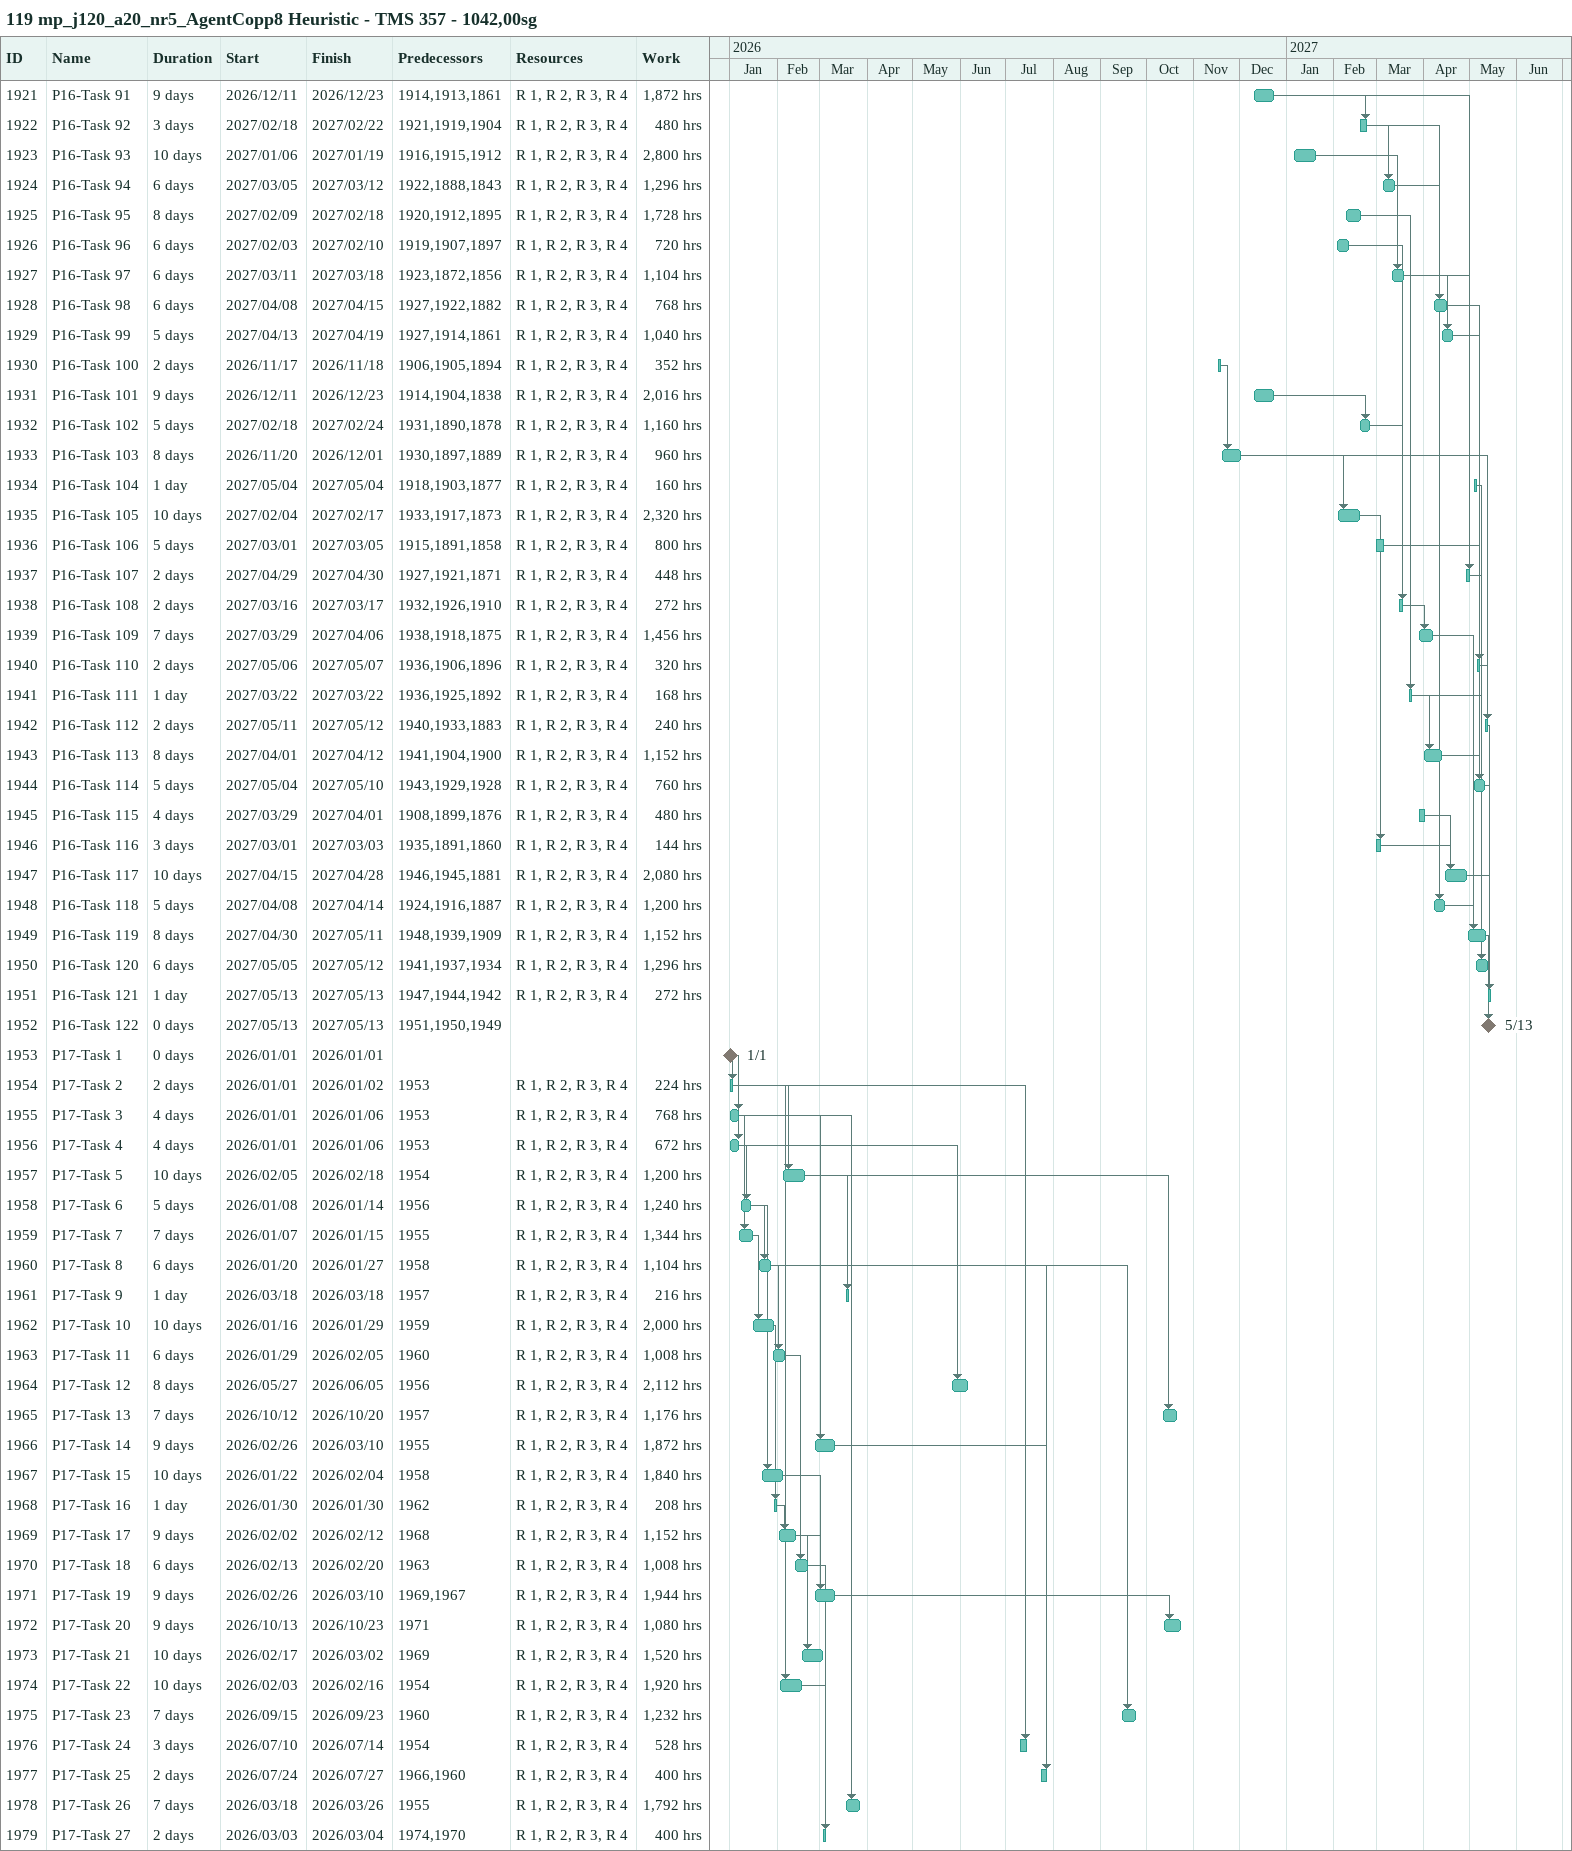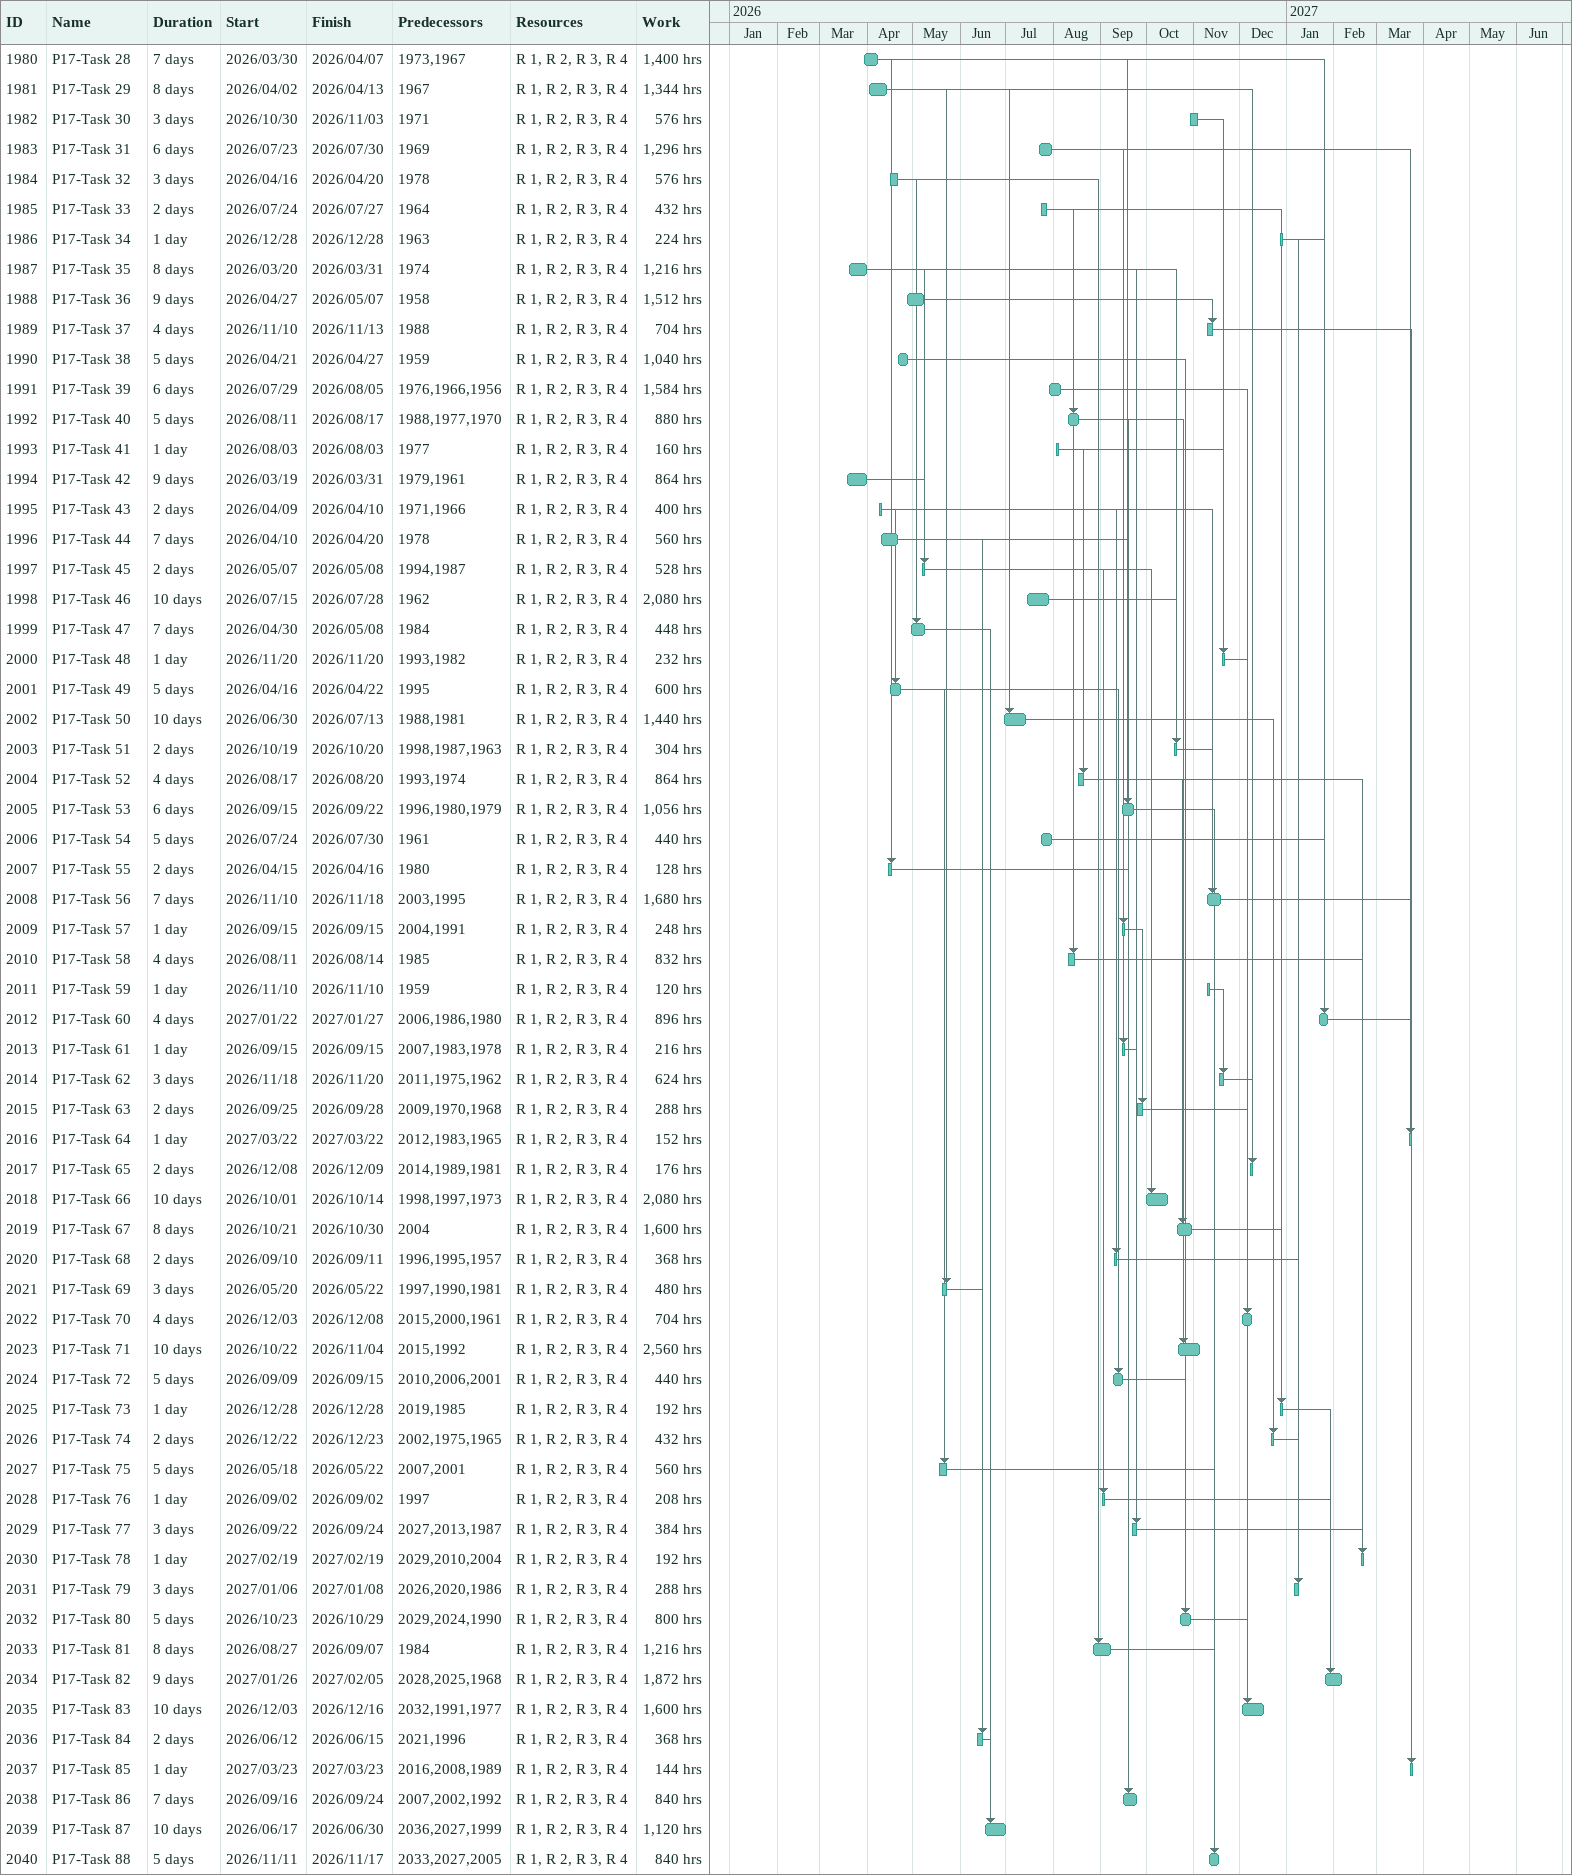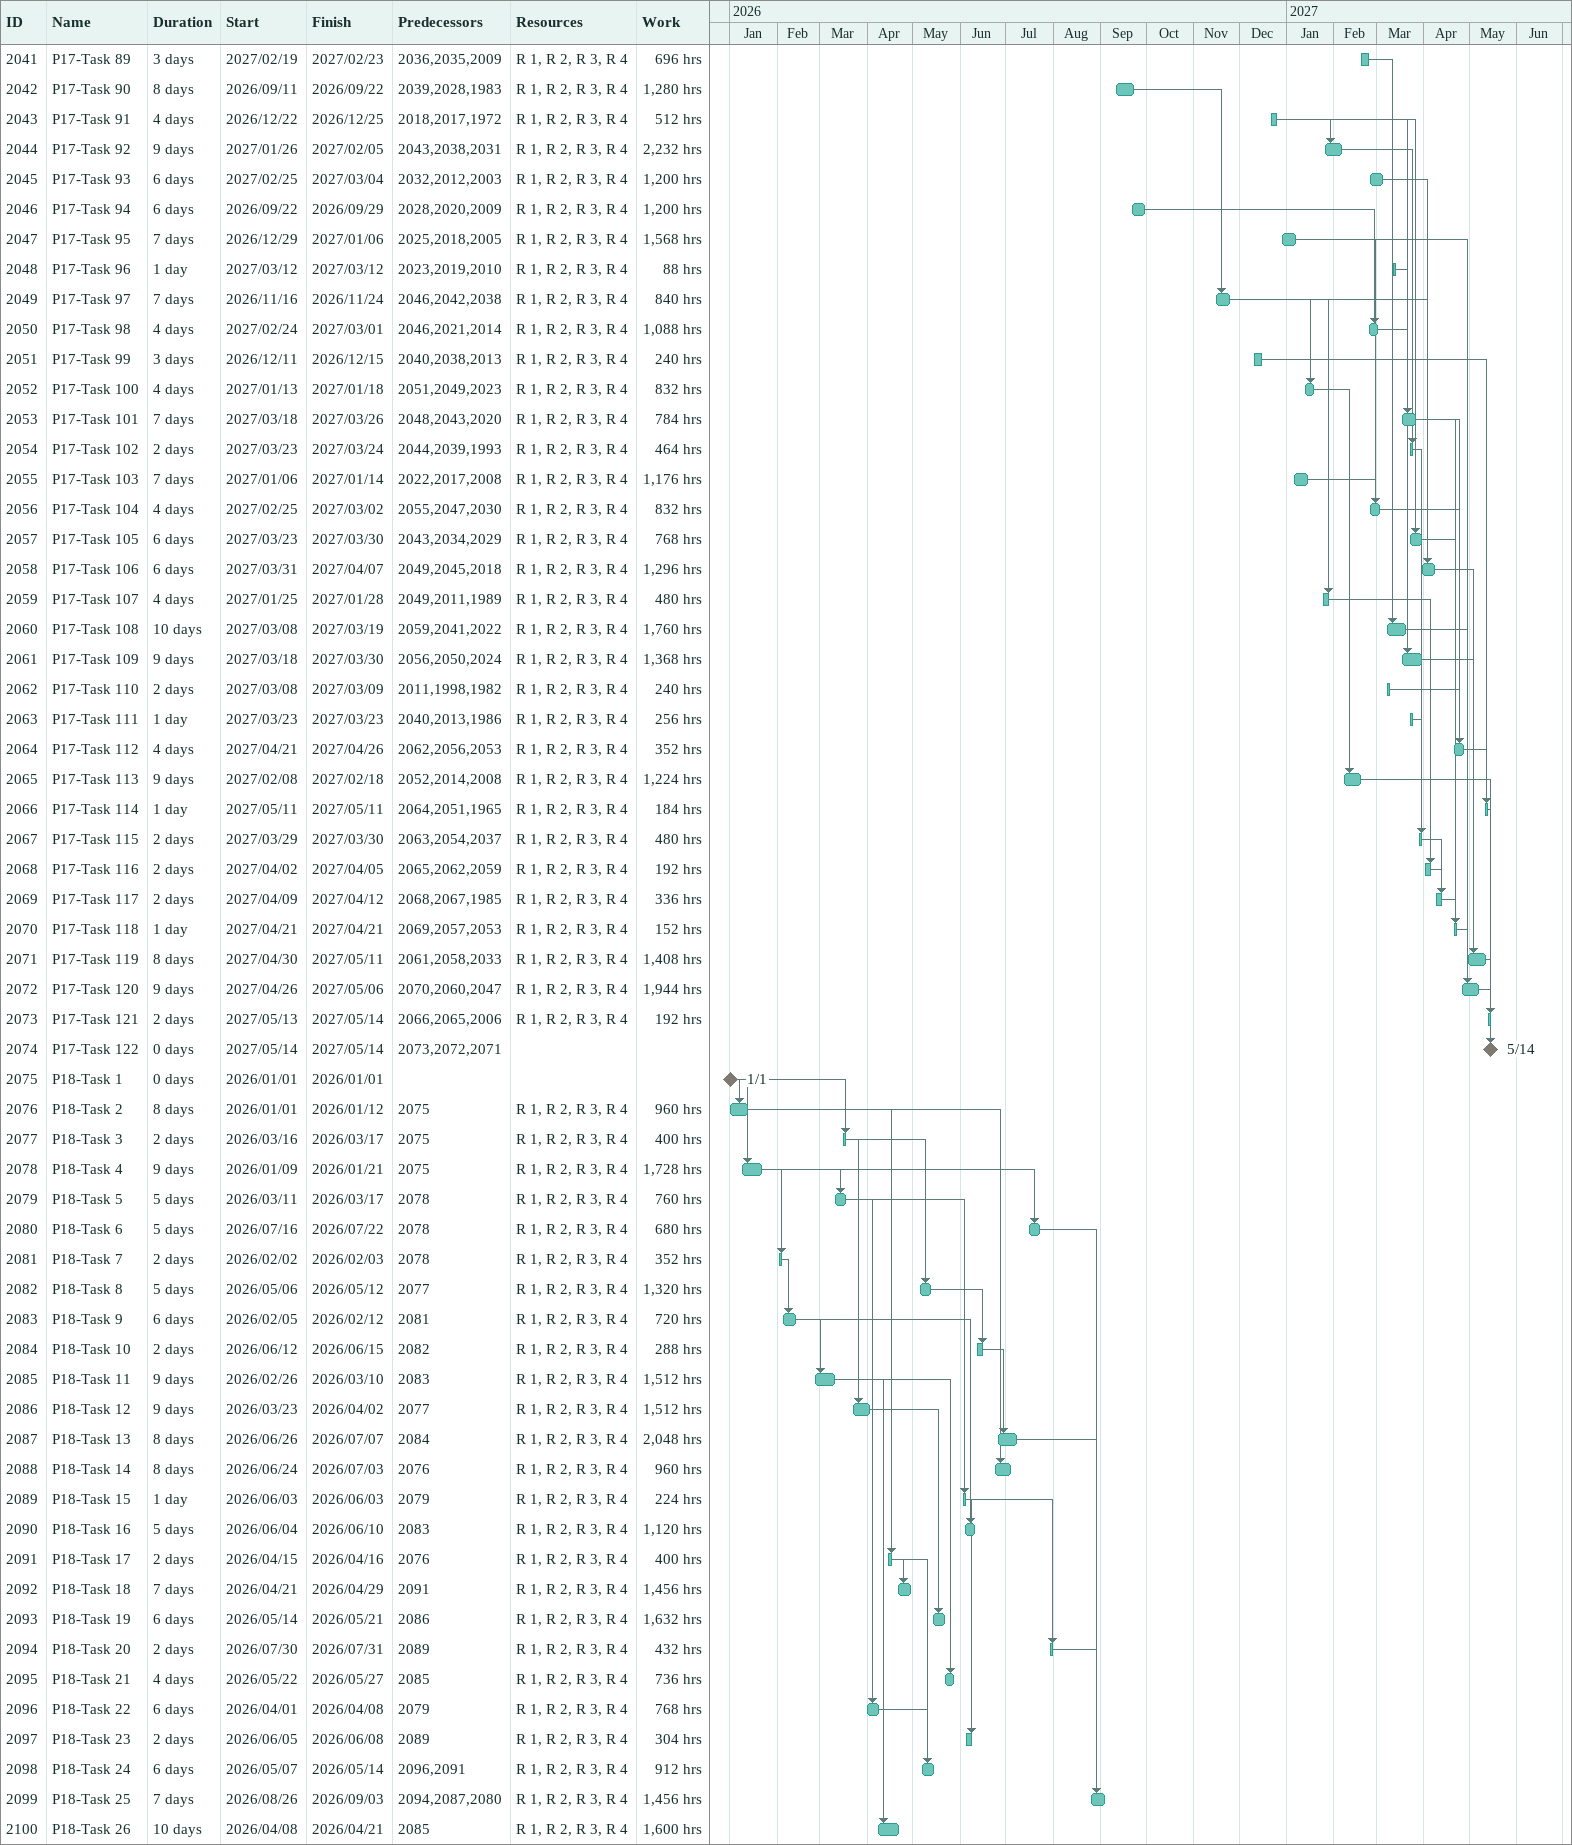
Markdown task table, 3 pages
119 mp_j120_a20_nr5_AgentCopp8 Heuristic - TMS 357 - 1042,00sg

| ID | Task | Duration | Start | Finish | Predecessors | Resources | Work (h) |
|---|---|---|---|---|---|---|---|
| 1921 | P16-Task 91 | 9d | 2026-12-11 | 2026-12-23 | 1914, 1913, 1861 | R 1, R 2, R 3, R 4 | 1872 |
| 1922 | P16-Task 92 | 3d | 2027-02-18 | 2027-02-22 | 1921, 1919, 1904 | R 1, R 2, R 3, R 4 | 480 |
| 1923 | P16-Task 93 | 10d | 2027-01-06 | 2027-01-19 | 1916, 1915, 1912 | R 1, R 2, R 3, R 4 | 2800 |
| 1924 | P16-Task 94 | 6d | 2027-03-05 | 2027-03-12 | 1922, 1888, 1843 | R 1, R 2, R 3, R 4 | 1296 |
| 1925 | P16-Task 95 | 8d | 2027-02-09 | 2027-02-18 | 1920, 1912, 1895 | R 1, R 2, R 3, R 4 | 1728 |
| 1926 | P16-Task 96 | 6d | 2027-02-03 | 2027-02-10 | 1919, 1907, 1897 | R 1, R 2, R 3, R 4 | 720 |
| 1927 | P16-Task 97 | 6d | 2027-03-11 | 2027-03-18 | 1923, 1872, 1856 | R 1, R 2, R 3, R 4 | 1104 |
| 1928 | P16-Task 98 | 6d | 2027-04-08 | 2027-04-15 | 1927, 1922, 1882 | R 1, R 2, R 3, R 4 | 768 |
| 1929 | P16-Task 99 | 5d | 2027-04-13 | 2027-04-19 | 1927, 1914, 1861 | R 1, R 2, R 3, R 4 | 1040 |
| 1930 | P16-Task 100 | 2d | 2026-11-17 | 2026-11-18 | 1906, 1905, 1894 | R 1, R 2, R 3, R 4 | 352 |
| 1931 | P16-Task 101 | 9d | 2026-12-11 | 2026-12-23 | 1914, 1904, 1838 | R 1, R 2, R 3, R 4 | 2016 |
| 1932 | P16-Task 102 | 5d | 2027-02-18 | 2027-02-24 | 1931, 1890, 1878 | R 1, R 2, R 3, R 4 | 1160 |
| 1933 | P16-Task 103 | 8d | 2026-11-20 | 2026-12-01 | 1930, 1897, 1889 | R 1, R 2, R 3, R 4 | 960 |
| 1934 | P16-Task 104 | 1d | 2027-05-04 | 2027-05-04 | 1918, 1903, 1877 | R 1, R 2, R 3, R 4 | 160 |
| 1935 | P16-Task 105 | 10d | 2027-02-04 | 2027-02-17 | 1933, 1917, 1873 | R 1, R 2, R 3, R 4 | 2320 |
| 1936 | P16-Task 106 | 5d | 2027-03-01 | 2027-03-05 | 1915, 1891, 1858 | R 1, R 2, R 3, R 4 | 800 |
| 1937 | P16-Task 107 | 2d | 2027-04-29 | 2027-04-30 | 1927, 1921, 1871 | R 1, R 2, R 3, R 4 | 448 |
| 1938 | P16-Task 108 | 2d | 2027-03-16 | 2027-03-17 | 1932, 1926, 1910 | R 1, R 2, R 3, R 4 | 272 |
| 1939 | P16-Task 109 | 7d | 2027-03-29 | 2027-04-06 | 1938, 1918, 1875 | R 1, R 2, R 3, R 4 | 1456 |
| 1940 | P16-Task 110 | 2d | 2027-05-06 | 2027-05-07 | 1936, 1906, 1896 | R 1, R 2, R 3, R 4 | 320 |
| 1941 | P16-Task 111 | 1d | 2027-03-22 | 2027-03-22 | 1936, 1925, 1892 | R 1, R 2, R 3, R 4 | 168 |
| 1942 | P16-Task 112 | 2d | 2027-05-11 | 2027-05-12 | 1940, 1933, 1883 | R 1, R 2, R 3, R 4 | 240 |
| 1943 | P16-Task 113 | 8d | 2027-04-01 | 2027-04-12 | 1941, 1904, 1900 | R 1, R 2, R 3, R 4 | 1152 |
| 1944 | P16-Task 114 | 5d | 2027-05-04 | 2027-05-10 | 1943, 1929, 1928 | R 1, R 2, R 3, R 4 | 760 |
| 1945 | P16-Task 115 | 4d | 2027-03-29 | 2027-04-01 | 1908, 1899, 1876 | R 1, R 2, R 3, R 4 | 480 |
| 1946 | P16-Task 116 | 3d | 2027-03-01 | 2027-03-03 | 1935, 1891, 1860 | R 1, R 2, R 3, R 4 | 144 |
| 1947 | P16-Task 117 | 10d | 2027-04-15 | 2027-04-28 | 1946, 1945, 1881 | R 1, R 2, R 3, R 4 | 2080 |
| 1948 | P16-Task 118 | 5d | 2027-04-08 | 2027-04-14 | 1924, 1916, 1887 | R 1, R 2, R 3, R 4 | 1200 |
| 1949 | P16-Task 119 | 8d | 2027-04-30 | 2027-05-11 | 1948, 1939, 1909 | R 1, R 2, R 3, R 4 | 1152 |
| 1950 | P16-Task 120 | 6d | 2027-05-05 | 2027-05-12 | 1941, 1937, 1934 | R 1, R 2, R 3, R 4 | 1296 |
| 1951 | P16-Task 121 | 1d | 2027-05-13 | 2027-05-13 | 1947, 1944, 1942 | R 1, R 2, R 3, R 4 | 272 |
| 1952 | P16-Task 122 | 0d | 2027-05-13 | 2027-05-13 | 1951, 1950, 1949 |  |  |
| 1953 | P17-Task 1 | 0d | 2026-01-01 | 2026-01-01 |  |  |  |
| 1954 | P17-Task 2 | 2d | 2026-01-01 | 2026-01-02 | 1953 | R 1, R 2, R 3, R 4 | 224 |
| 1955 | P17-Task 3 | 4d | 2026-01-01 | 2026-01-06 | 1953 | R 1, R 2, R 3, R 4 | 768 |
| 1956 | P17-Task 4 | 4d | 2026-01-01 | 2026-01-06 | 1953 | R 1, R 2, R 3, R 4 | 672 |
| 1957 | P17-Task 5 | 10d | 2026-02-05 | 2026-02-18 | 1954 | R 1, R 2, R 3, R 4 | 1200 |
| 1958 | P17-Task 6 | 5d | 2026-01-08 | 2026-01-14 | 1956 | R 1, R 2, R 3, R 4 | 1240 |
| 1959 | P17-Task 7 | 7d | 2026-01-07 | 2026-01-15 | 1955 | R 1, R 2, R 3, R 4 | 1344 |
| 1960 | P17-Task 8 | 6d | 2026-01-20 | 2026-01-27 | 1958 | R 1, R 2, R 3, R 4 | 1104 |
| 1961 | P17-Task 9 | 1d | 2026-03-18 | 2026-03-18 | 1957 | R 1, R 2, R 3, R 4 | 216 |
| 1962 | P17-Task 10 | 10d | 2026-01-16 | 2026-01-29 | 1959 | R 1, R 2, R 3, R 4 | 2000 |
| 1963 | P17-Task 11 | 6d | 2026-01-29 | 2026-02-05 | 1960 | R 1, R 2, R 3, R 4 | 1008 |
| 1964 | P17-Task 12 | 8d | 2026-05-27 | 2026-06-05 | 1956 | R 1, R 2, R 3, R 4 | 2112 |
| 1965 | P17-Task 13 | 7d | 2026-10-12 | 2026-10-20 | 1957 | R 1, R 2, R 3, R 4 | 1176 |
| 1966 | P17-Task 14 | 9d | 2026-02-26 | 2026-03-10 | 1955 | R 1, R 2, R 3, R 4 | 1872 |
| 1967 | P17-Task 15 | 10d | 2026-01-22 | 2026-02-04 | 1958 | R 1, R 2, R 3, R 4 | 1840 |
| 1968 | P17-Task 16 | 1d | 2026-01-30 | 2026-01-30 | 1962 | R 1, R 2, R 3, R 4 | 208 |
| 1969 | P17-Task 17 | 9d | 2026-02-02 | 2026-02-12 | 1968 | R 1, R 2, R 3, R 4 | 1152 |
| 1970 | P17-Task 18 | 6d | 2026-02-13 | 2026-02-20 | 1963 | R 1, R 2, R 3, R 4 | 1008 |
| 1971 | P17-Task 19 | 9d | 2026-02-26 | 2026-03-10 | 1969, 1967 | R 1, R 2, R 3, R 4 | 1944 |
| 1972 | P17-Task 20 | 9d | 2026-10-13 | 2026-10-23 | 1971 | R 1, R 2, R 3, R 4 | 1080 |
| 1973 | P17-Task 21 | 10d | 2026-02-17 | 2026-03-02 | 1969 | R 1, R 2, R 3, R 4 | 1520 |
| 1974 | P17-Task 22 | 10d | 2026-02-03 | 2026-02-16 | 1954 | R 1, R 2, R 3, R 4 | 1920 |
| 1975 | P17-Task 23 | 7d | 2026-09-15 | 2026-09-23 | 1960 | R 1, R 2, R 3, R 4 | 1232 |
| 1976 | P17-Task 24 | 3d | 2026-07-10 | 2026-07-14 | 1954 | R 1, R 2, R 3, R 4 | 528 |
| 1977 | P17-Task 25 | 2d | 2026-07-24 | 2026-07-27 | 1966, 1960 | R 1, R 2, R 3, R 4 | 400 |
| 1978 | P17-Task 26 | 7d | 2026-03-18 | 2026-03-26 | 1955 | R 1, R 2, R 3, R 4 | 1792 |
| 1979 | P17-Task 27 | 2d | 2026-03-03 | 2026-03-04 | 1974, 1970 | R 1, R 2, R 3, R 4 | 400 |
| 1980 | P17-Task 28 | 7d | 2026-03-30 | 2026-04-07 | 1973, 1967 | R 1, R 2, R 3, R 4 | 1400 |
| 1981 | P17-Task 29 | 8d | 2026-04-02 | 2026-04-13 | 1967 | R 1, R 2, R 3, R 4 | 1344 |
| 1982 | P17-Task 30 | 3d | 2026-10-30 | 2026-11-03 | 1971 | R 1, R 2, R 3, R 4 | 576 |
| 1983 | P17-Task 31 | 6d | 2026-07-23 | 2026-07-30 | 1969 | R 1, R 2, R 3, R 4 | 1296 |
| 1984 | P17-Task 32 | 3d | 2026-04-16 | 2026-04-20 | 1978 | R 1, R 2, R 3, R 4 | 576 |
| 1985 | P17-Task 33 | 2d | 2026-07-24 | 2026-07-27 | 1964 | R 1, R 2, R 3, R 4 | 432 |
| 1986 | P17-Task 34 | 1d | 2026-12-28 | 2026-12-28 | 1963 | R 1, R 2, R 3, R 4 | 224 |
| 1987 | P17-Task 35 | 8d | 2026-03-20 | 2026-03-31 | 1974 | R 1, R 2, R 3, R 4 | 1216 |
| 1988 | P17-Task 36 | 9d | 2026-04-27 | 2026-05-07 | 1958 | R 1, R 2, R 3, R 4 | 1512 |
| 1989 | P17-Task 37 | 4d | 2026-11-10 | 2026-11-13 | 1988 | R 1, R 2, R 3, R 4 | 704 |
| 1990 | P17-Task 38 | 5d | 2026-04-21 | 2026-04-27 | 1959 | R 1, R 2, R 3, R 4 | 1040 |
| 1991 | P17-Task 39 | 6d | 2026-07-29 | 2026-08-05 | 1976, 1966, 1956 | R 1, R 2, R 3, R 4 | 1584 |
| 1992 | P17-Task 40 | 5d | 2026-08-11 | 2026-08-17 | 1988, 1977, 1970 | R 1, R 2, R 3, R 4 | 880 |
| 1993 | P17-Task 41 | 1d | 2026-08-03 | 2026-08-03 | 1977 | R 1, R 2, R 3, R 4 | 160 |
| 1994 | P17-Task 42 | 9d | 2026-03-19 | 2026-03-31 | 1979, 1961 | R 1, R 2, R 3, R 4 | 864 |
| 1995 | P17-Task 43 | 2d | 2026-04-09 | 2026-04-10 | 1971, 1966 | R 1, R 2, R 3, R 4 | 400 |
| 1996 | P17-Task 44 | 7d | 2026-04-10 | 2026-04-20 | 1978 | R 1, R 2, R 3, R 4 | 560 |
| 1997 | P17-Task 45 | 2d | 2026-05-07 | 2026-05-08 | 1994, 1987 | R 1, R 2, R 3, R 4 | 528 |
| 1998 | P17-Task 46 | 10d | 2026-07-15 | 2026-07-28 | 1962 | R 1, R 2, R 3, R 4 | 2080 |
| 1999 | P17-Task 47 | 7d | 2026-04-30 | 2026-05-08 | 1984 | R 1, R 2, R 3, R 4 | 448 |
| 2000 | P17-Task 48 | 1d | 2026-11-20 | 2026-11-20 | 1993, 1982 | R 1, R 2, R 3, R 4 | 232 |
| 2001 | P17-Task 49 | 5d | 2026-04-16 | 2026-04-22 | 1995 | R 1, R 2, R 3, R 4 | 600 |
| 2002 | P17-Task 50 | 10d | 2026-06-30 | 2026-07-13 | 1988, 1981 | R 1, R 2, R 3, R 4 | 1440 |
| 2003 | P17-Task 51 | 2d | 2026-10-19 | 2026-10-20 | 1998, 1987, 1963 | R 1, R 2, R 3, R 4 | 304 |
| 2004 | P17-Task 52 | 4d | 2026-08-17 | 2026-08-20 | 1993, 1974 | R 1, R 2, R 3, R 4 | 864 |
| 2005 | P17-Task 53 | 6d | 2026-09-15 | 2026-09-22 | 1996, 1980, 1979 | R 1, R 2, R 3, R 4 | 1056 |
| 2006 | P17-Task 54 | 5d | 2026-07-24 | 2026-07-30 | 1961 | R 1, R 2, R 3, R 4 | 440 |
| 2007 | P17-Task 55 | 2d | 2026-04-15 | 2026-04-16 | 1980 | R 1, R 2, R 3, R 4 | 128 |
| 2008 | P17-Task 56 | 7d | 2026-11-10 | 2026-11-18 | 2003, 1995 | R 1, R 2, R 3, R 4 | 1680 |
| 2009 | P17-Task 57 | 1d | 2026-09-15 | 2026-09-15 | 2004, 1991 | R 1, R 2, R 3, R 4 | 248 |
| 2010 | P17-Task 58 | 4d | 2026-08-11 | 2026-08-14 | 1985 | R 1, R 2, R 3, R 4 | 832 |
| 2011 | P17-Task 59 | 1d | 2026-11-10 | 2026-11-10 | 1959 | R 1, R 2, R 3, R 4 | 120 |
| 2012 | P17-Task 60 | 4d | 2027-01-22 | 2027-01-27 | 2006, 1986, 1980 | R 1, R 2, R 3, R 4 | 896 |
| 2013 | P17-Task 61 | 1d | 2026-09-15 | 2026-09-15 | 2007, 1983, 1978 | R 1, R 2, R 3, R 4 | 216 |
| 2014 | P17-Task 62 | 3d | 2026-11-18 | 2026-11-20 | 2011, 1975, 1962 | R 1, R 2, R 3, R 4 | 624 |
| 2015 | P17-Task 63 | 2d | 2026-09-25 | 2026-09-28 | 2009, 1970, 1968 | R 1, R 2, R 3, R 4 | 288 |
| 2016 | P17-Task 64 | 1d | 2027-03-22 | 2027-03-22 | 2012, 1983, 1965 | R 1, R 2, R 3, R 4 | 152 |
| 2017 | P17-Task 65 | 2d | 2026-12-08 | 2026-12-09 | 2014, 1989, 1981 | R 1, R 2, R 3, R 4 | 176 |
| 2018 | P17-Task 66 | 10d | 2026-10-01 | 2026-10-14 | 1998, 1997, 1973 | R 1, R 2, R 3, R 4 | 2080 |
| 2019 | P17-Task 67 | 8d | 2026-10-21 | 2026-10-30 | 2004 | R 1, R 2, R 3, R 4 | 1600 |
| 2020 | P17-Task 68 | 2d | 2026-09-10 | 2026-09-11 | 1996, 1995, 1957 | R 1, R 2, R 3, R 4 | 368 |
| 2021 | P17-Task 69 | 3d | 2026-05-20 | 2026-05-22 | 1997, 1990, 1981 | R 1, R 2, R 3, R 4 | 480 |
| 2022 | P17-Task 70 | 4d | 2026-12-03 | 2026-12-08 | 2015, 2000, 1961 | R 1, R 2, R 3, R 4 | 704 |
| 2023 | P17-Task 71 | 10d | 2026-10-22 | 2026-11-04 | 2015, 1992 | R 1, R 2, R 3, R 4 | 2560 |
| 2024 | P17-Task 72 | 5d | 2026-09-09 | 2026-09-15 | 2010, 2006, 2001 | R 1, R 2, R 3, R 4 | 440 |
| 2025 | P17-Task 73 | 1d | 2026-12-28 | 2026-12-28 | 2019, 1985 | R 1, R 2, R 3, R 4 | 192 |
| 2026 | P17-Task 74 | 2d | 2026-12-22 | 2026-12-23 | 2002, 1975, 1965 | R 1, R 2, R 3, R 4 | 432 |
| 2027 | P17-Task 75 | 5d | 2026-05-18 | 2026-05-22 | 2007, 2001 | R 1, R 2, R 3, R 4 | 560 |
| 2028 | P17-Task 76 | 1d | 2026-09-02 | 2026-09-02 | 1997 | R 1, R 2, R 3, R 4 | 208 |
| 2029 | P17-Task 77 | 3d | 2026-09-22 | 2026-09-24 | 2027, 2013, 1987 | R 1, R 2, R 3, R 4 | 384 |
| 2030 | P17-Task 78 | 1d | 2027-02-19 | 2027-02-19 | 2029, 2010, 2004 | R 1, R 2, R 3, R 4 | 192 |
| 2031 | P17-Task 79 | 3d | 2027-01-06 | 2027-01-08 | 2026, 2020, 1986 | R 1, R 2, R 3, R 4 | 288 |
| 2032 | P17-Task 80 | 5d | 2026-10-23 | 2026-10-29 | 2029, 2024, 1990 | R 1, R 2, R 3, R 4 | 800 |
| 2033 | P17-Task 81 | 8d | 2026-08-27 | 2026-09-07 | 1984 | R 1, R 2, R 3, R 4 | 1216 |
| 2034 | P17-Task 82 | 9d | 2027-01-26 | 2027-02-05 | 2028, 2025, 1968 | R 1, R 2, R 3, R 4 | 1872 |
| 2035 | P17-Task 83 | 10d | 2026-12-03 | 2026-12-16 | 2032, 1991, 1977 | R 1, R 2, R 3, R 4 | 1600 |
| 2036 | P17-Task 84 | 2d | 2026-06-12 | 2026-06-15 | 2021, 1996 | R 1, R 2, R 3, R 4 | 368 |
| 2037 | P17-Task 85 | 1d | 2027-03-23 | 2027-03-23 | 2016, 2008, 1989 | R 1, R 2, R 3, R 4 | 144 |
| 2038 | P17-Task 86 | 7d | 2026-09-16 | 2026-09-24 | 2007, 2002, 1992 | R 1, R 2, R 3, R 4 | 840 |
| 2039 | P17-Task 87 | 10d | 2026-06-17 | 2026-06-30 | 2036, 2027, 1999 | R 1, R 2, R 3, R 4 | 1120 |
| 2040 | P17-Task 88 | 5d | 2026-11-11 | 2026-11-17 | 2033, 2027, 2005 | R 1, R 2, R 3, R 4 | 840 |
| 2041 | P17-Task 89 | 3d | 2027-02-19 | 2027-02-23 | 2036, 2035, 2009 | R 1, R 2, R 3, R 4 | 696 |
| 2042 | P17-Task 90 | 8d | 2026-09-11 | 2026-09-22 | 2039, 2028, 1983 | R 1, R 2, R 3, R 4 | 1280 |
| 2043 | P17-Task 91 | 4d | 2026-12-22 | 2026-12-25 | 2018, 2017, 1972 | R 1, R 2, R 3, R 4 | 512 |
| 2044 | P17-Task 92 | 9d | 2027-01-26 | 2027-02-05 | 2043, 2038, 2031 | R 1, R 2, R 3, R 4 | 2232 |
| 2045 | P17-Task 93 | 6d | 2027-02-25 | 2027-03-04 | 2032, 2012, 2003 | R 1, R 2, R 3, R 4 | 1200 |
| 2046 | P17-Task 94 | 6d | 2026-09-22 | 2026-09-29 | 2028, 2020, 2009 | R 1, R 2, R 3, R 4 | 1200 |
| 2047 | P17-Task 95 | 7d | 2026-12-29 | 2027-01-06 | 2025, 2018, 2005 | R 1, R 2, R 3, R 4 | 1568 |
| 2048 | P17-Task 96 | 1d | 2027-03-12 | 2027-03-12 | 2023, 2019, 2010 | R 1, R 2, R 3, R 4 | 88 |
| 2049 | P17-Task 97 | 7d | 2026-11-16 | 2026-11-24 | 2046, 2042, 2038 | R 1, R 2, R 3, R 4 | 840 |
| 2050 | P17-Task 98 | 4d | 2027-02-24 | 2027-03-01 | 2046, 2021, 2014 | R 1, R 2, R 3, R 4 | 1088 |
| 2051 | P17-Task 99 | 3d | 2026-12-11 | 2026-12-15 | 2040, 2038, 2013 | R 1, R 2, R 3, R 4 | 240 |
| 2052 | P17-Task 100 | 4d | 2027-01-13 | 2027-01-18 | 2051, 2049, 2023 | R 1, R 2, R 3, R 4 | 832 |
| 2053 | P17-Task 101 | 7d | 2027-03-18 | 2027-03-26 | 2048, 2043, 2020 | R 1, R 2, R 3, R 4 | 784 |
| 2054 | P17-Task 102 | 2d | 2027-03-23 | 2027-03-24 | 2044, 2039, 1993 | R 1, R 2, R 3, R 4 | 464 |
| 2055 | P17-Task 103 | 7d | 2027-01-06 | 2027-01-14 | 2022, 2017, 2008 | R 1, R 2, R 3, R 4 | 1176 |
| 2056 | P17-Task 104 | 4d | 2027-02-25 | 2027-03-02 | 2055, 2047, 2030 | R 1, R 2, R 3, R 4 | 832 |
| 2057 | P17-Task 105 | 6d | 2027-03-23 | 2027-03-30 | 2043, 2034, 2029 | R 1, R 2, R 3, R 4 | 768 |
| 2058 | P17-Task 106 | 6d | 2027-03-31 | 2027-04-07 | 2049, 2045, 2018 | R 1, R 2, R 3, R 4 | 1296 |
| 2059 | P17-Task 107 | 4d | 2027-01-25 | 2027-01-28 | 2049, 2011, 1989 | R 1, R 2, R 3, R 4 | 480 |
| 2060 | P17-Task 108 | 10d | 2027-03-08 | 2027-03-19 | 2059, 2041, 2022 | R 1, R 2, R 3, R 4 | 1760 |
| 2061 | P17-Task 109 | 9d | 2027-03-18 | 2027-03-30 | 2056, 2050, 2024 | R 1, R 2, R 3, R 4 | 1368 |
| 2062 | P17-Task 110 | 2d | 2027-03-08 | 2027-03-09 | 2011, 1998, 1982 | R 1, R 2, R 3, R 4 | 240 |
| 2063 | P17-Task 111 | 1d | 2027-03-23 | 2027-03-23 | 2040, 2013, 1986 | R 1, R 2, R 3, R 4 | 256 |
| 2064 | P17-Task 112 | 4d | 2027-04-21 | 2027-04-26 | 2062, 2056, 2053 | R 1, R 2, R 3, R 4 | 352 |
| 2065 | P17-Task 113 | 9d | 2027-02-08 | 2027-02-18 | 2052, 2014, 2008 | R 1, R 2, R 3, R 4 | 1224 |
| 2066 | P17-Task 114 | 1d | 2027-05-11 | 2027-05-11 | 2064, 2051, 1965 | R 1, R 2, R 3, R 4 | 184 |
| 2067 | P17-Task 115 | 2d | 2027-03-29 | 2027-03-30 | 2063, 2054, 2037 | R 1, R 2, R 3, R 4 | 480 |
| 2068 | P17-Task 116 | 2d | 2027-04-02 | 2027-04-05 | 2065, 2062, 2059 | R 1, R 2, R 3, R 4 | 192 |
| 2069 | P17-Task 117 | 2d | 2027-04-09 | 2027-04-12 | 2068, 2067, 1985 | R 1, R 2, R 3, R 4 | 336 |
| 2070 | P17-Task 118 | 1d | 2027-04-21 | 2027-04-21 | 2069, 2057, 2053 | R 1, R 2, R 3, R 4 | 152 |
| 2071 | P17-Task 119 | 8d | 2027-04-30 | 2027-05-11 | 2061, 2058, 2033 | R 1, R 2, R 3, R 4 | 1408 |
| 2072 | P17-Task 120 | 9d | 2027-04-26 | 2027-05-06 | 2070, 2060, 2047 | R 1, R 2, R 3, R 4 | 1944 |
| 2073 | P17-Task 121 | 2d | 2027-05-13 | 2027-05-14 | 2066, 2065, 2006 | R 1, R 2, R 3, R 4 | 192 |
| 2074 | P17-Task 122 | 0d | 2027-05-14 | 2027-05-14 | 2073, 2072, 2071 |  |  |
| 2075 | P18-Task 1 | 0d | 2026-01-01 | 2026-01-01 |  |  |  |
| 2076 | P18-Task 2 | 8d | 2026-01-01 | 2026-01-12 | 2075 | R 1, R 2, R 3, R 4 | 960 |
| 2077 | P18-Task 3 | 2d | 2026-03-16 | 2026-03-17 | 2075 | R 1, R 2, R 3, R 4 | 400 |
| 2078 | P18-Task 4 | 9d | 2026-01-09 | 2026-01-21 | 2075 | R 1, R 2, R 3, R 4 | 1728 |
| 2079 | P18-Task 5 | 5d | 2026-03-11 | 2026-03-17 | 2078 | R 1, R 2, R 3, R 4 | 760 |
| 2080 | P18-Task 6 | 5d | 2026-07-16 | 2026-07-22 | 2078 | R 1, R 2, R 3, R 4 | 680 |
| 2081 | P18-Task 7 | 2d | 2026-02-02 | 2026-02-03 | 2078 | R 1, R 2, R 3, R 4 | 352 |
| 2082 | P18-Task 8 | 5d | 2026-05-06 | 2026-05-12 | 2077 | R 1, R 2, R 3, R 4 | 1320 |
| 2083 | P18-Task 9 | 6d | 2026-02-05 | 2026-02-12 | 2081 | R 1, R 2, R 3, R 4 | 720 |
| 2084 | P18-Task 10 | 2d | 2026-06-12 | 2026-06-15 | 2082 | R 1, R 2, R 3, R 4 | 288 |
| 2085 | P18-Task 11 | 9d | 2026-02-26 | 2026-03-10 | 2083 | R 1, R 2, R 3, R 4 | 1512 |
| 2086 | P18-Task 12 | 9d | 2026-03-23 | 2026-04-02 | 2077 | R 1, R 2, R 3, R 4 | 1512 |
| 2087 | P18-Task 13 | 8d | 2026-06-26 | 2026-07-07 | 2084 | R 1, R 2, R 3, R 4 | 2048 |
| 2088 | P18-Task 14 | 8d | 2026-06-24 | 2026-07-03 | 2076 | R 1, R 2, R 3, R 4 | 960 |
| 2089 | P18-Task 15 | 1d | 2026-06-03 | 2026-06-03 | 2079 | R 1, R 2, R 3, R 4 | 224 |
| 2090 | P18-Task 16 | 5d | 2026-06-04 | 2026-06-10 | 2083 | R 1, R 2, R 3, R 4 | 1120 |
| 2091 | P18-Task 17 | 2d | 2026-04-15 | 2026-04-16 | 2076 | R 1, R 2, R 3, R 4 | 400 |
| 2092 | P18-Task 18 | 7d | 2026-04-21 | 2026-04-29 | 2091 | R 1, R 2, R 3, R 4 | 1456 |
| 2093 | P18-Task 19 | 6d | 2026-05-14 | 2026-05-21 | 2086 | R 1, R 2, R 3, R 4 | 1632 |
| 2094 | P18-Task 20 | 2d | 2026-07-30 | 2026-07-31 | 2089 | R 1, R 2, R 3, R 4 | 432 |
| 2095 | P18-Task 21 | 4d | 2026-05-22 | 2026-05-27 | 2085 | R 1, R 2, R 3, R 4 | 736 |
| 2096 | P18-Task 22 | 6d | 2026-04-01 | 2026-04-08 | 2079 | R 1, R 2, R 3, R 4 | 768 |
| 2097 | P18-Task 23 | 2d | 2026-06-05 | 2026-06-08 | 2089 | R 1, R 2, R 3, R 4 | 304 |
| 2098 | P18-Task 24 | 6d | 2026-05-07 | 2026-05-14 | 2096, 2091 | R 1, R 2, R 3, R 4 | 912 |
| 2099 | P18-Task 25 | 7d | 2026-08-26 | 2026-09-03 | 2094, 2087, 2080 | R 1, R 2, R 3, R 4 | 1456 |
| 2100 | P18-Task 26 | 10d | 2026-04-08 | 2026-04-21 | 2085 | R 1, R 2, R 3, R 4 | 1600 |
